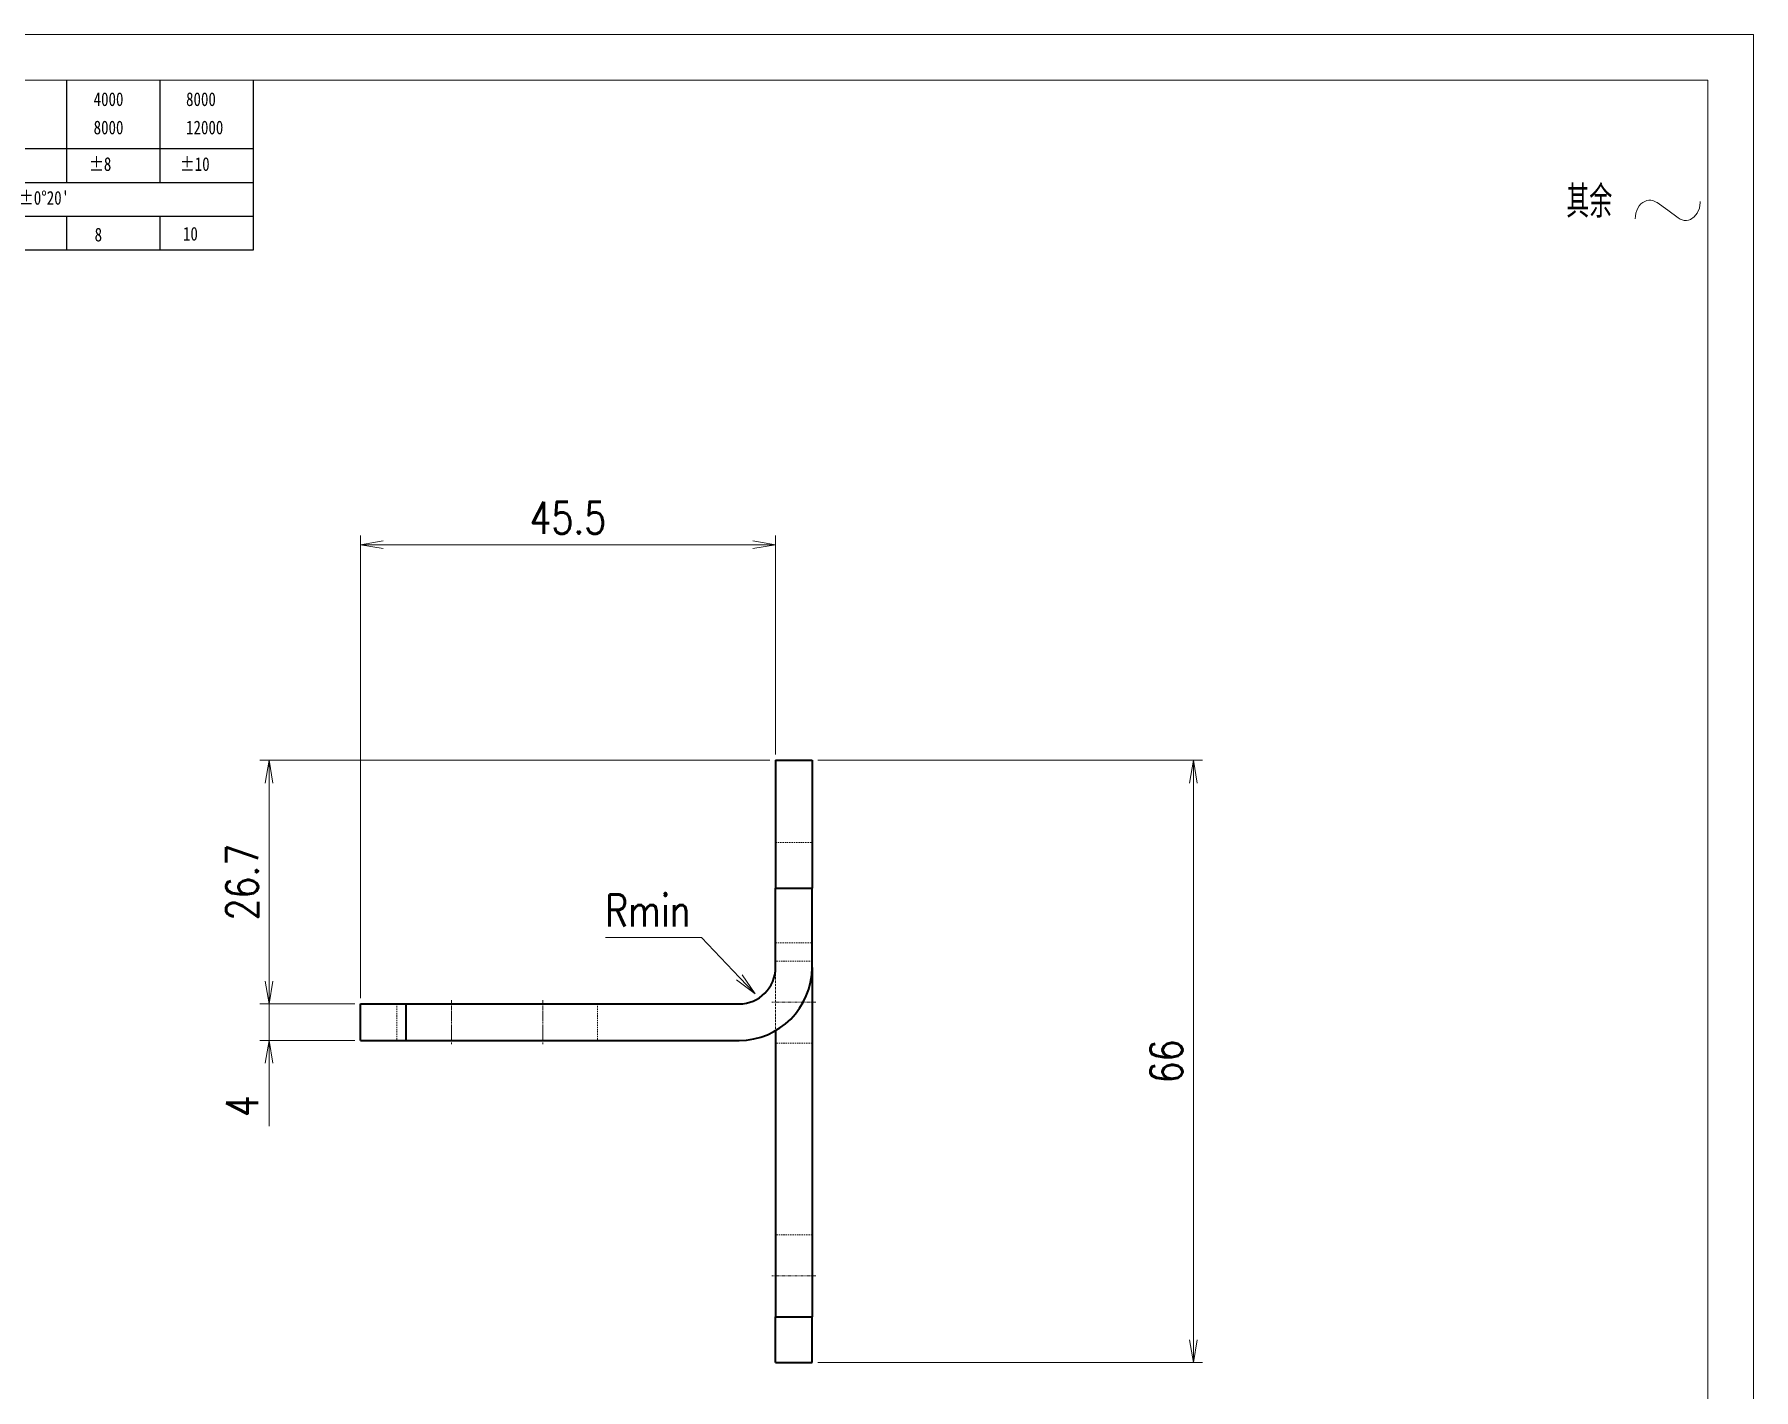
# Model space of a CAD drawing. Header units: millimetres. Extents: x 53130 to 124945, y -23470 to -1811.
# Drawn here: x 56417.7 to 56606.2, y -2377.6 to -2229.1 of the extents above; entities that cross this region are included whole.
import ezdxf

# ---------------------------------------------------------------- set-up
doc = ezdxf.new("R2010")
doc.units = ezdxf.units.MM
doc.header["$LTSCALE"] = 0.5
for name, pattern in [('AM_ISO02W050x2', [3.75, 3, -0.75]), ('AM_ISO08W050x2', [9, 6, -0.75, 1.5, -0.75]), ('DOT2', [0.125, 0, -0.125])]:
    doc.linetypes.add(name, pattern=pattern)
for name, color, linetype, lineweight in [('中心线', 2, 'AM_ISO08W050x2', 18), ('图框', 7, 'Continuous', 18), ('标注线', 3, 'Continuous', 18), ('粗实线', 7, 'Continuous', 35), ('虚线', 1, 'AM_ISO02W050x2', 18)]:
    doc.layers.add(name, color=color, linetype=linetype, lineweight=lineweight)
doc.layers.add('图\\M+19E79\\M+195B6\\M+18E9A', color=7, linetype='Continuous')
doc.layers.add('打印', color=7, linetype='Continuous', lineweight=15, plot=False)
doc.layers.add('打印-禁用', color=7, linetype='Continuous', lineweight=15, plot=False)
doc.styles.add('DIM', font='romans.shx', dxfattribs={"width": 0.8, "bigfont": 'bigfont.shx'})
doc.styles.add('国标', font='simfang.ttf', dxfattribs={"width": 0.8})
doc.styles.add('机械长仿宋', font='gbenor.shx', dxfattribs={"height": 1, "bigfont": 'gbcbig.shx'})
doc.dimstyles.new('XR 1-1$0', dxfattribs={"dimtxt": 3.5, "dimasz": 2.5, "dimexe": 1, "dimexo": 0.625, "dimgap": 1.2, "dimtad": 1, "dimzin": 9, "dimdsep": 46, "dimtxsty": 'DIM', "dimblk": 'OPEN', "dimcen": 0, "dimclrd": 8, "dimclre": 8, "dimclrt": 2, "dimazin": 2, "dimtfac": 0.5, "dimtmove": 0, "dimatfit": 3, "dimldrblk": 'OPEN', "dimfxl": 0, "dimtolj": 2, "dimlwd": 18, "dimlwe": 18, "dimarcsym": 0})
doc.dimstyles.new('XR 1-1$4', dxfattribs={"dimtxt": 3.5, "dimasz": 2.5, "dimexe": 1, "dimexo": 0.625, "dimgap": 1.2, "dimtad": 1, "dimtoh": 1, "dimdsep": 46, "dimtxsty": 'DIM', "dimblk": 'OPEN', "dimcen": 0, "dimclrd": 8, "dimclre": 8, "dimclrt": 2, "dimazin": 2, "dimtfac": 0.5, "dimtofl": 0, "dimtmove": 0, "dimatfit": 3, "dimldrblk": 'OPEN', "dimfxl": 0, "dimtolj": 2, "dimlwd": 18, "dimlwe": 18, "dimarcsym": 0})

# ---------------------------------------------------------------- blocks, each defined once
blk = doc.blocks.new('GZDEH零件A3图框V01版')
at = {"layer": '图\\M+19E79\\M+195B6\\M+18E9A', "color": 9}
for p, q in [((3092.64, -1561.98), (3092.64, -1554.46)), ((3102.86, -1561.98), (3102.86, -1554.46)), ((3113.09, -1573.08), (3113.09, -1554.46)), ((2996.09, -1561.98), (3113.09, -1561.98)), ((3092.64, -1565.68), (3092.64, -1561.98)), ((3102.86, -1565.68), (3102.86, -1561.98)), ((2996.09, -1565.68), (3113.09, -1565.68)), ((2996.09, -1569.38), (3113.09, -1569.38)), ((3092.64, -1573.08), (3092.64, -1569.38)), ((3102.86, -1573.08), (3102.86, -1569.38)), ((2990.09, -1573.08), (3113.09, -1573.08))]:
    blk.add_line(p, q, dxfattribs=at)
at = {"layer": '图框', "linetype": 'Continuous'}
for p, q in [((3272.49, -1554.46), (2882.49, -1554.46)), ((3272.49, -1832.96), (3272.49, -1554.46))]:
    blk.add_line(p, q, dxfattribs=at)
at = {"layer": '打印-禁用', "linetype": 'Continuous'}
for p, q in [((3277.49, -1549.46), (2857.49, -1549.46)), ((3277.49, -1846.46), (3277.49, -1549.46))]:
    blk.add_line(p, q, dxfattribs=at)
at = {"layer": '图\\M+19E79\\M+195B6\\M+18E9A', "color": 9, "style": '国标', "width": 0.8}
for s, p in [('4000', (3095.57, -1557.31)), ('8000', (3105.7, -1557.31)), ('8000', (3095.57, -1560.41)), ('12000', (3105.7, -1560.41)), ('±8', (3095.06, -1564.42)), ('±10', (3105.02, -1564.42)), ("±0%%D20'", (3087.38, -1568.12)), ('8', (3095.68, -1572.15)), ('10', (3105.36, -1572.06))]:
    blk.add_text(s, height=1.5, dxfattribs=at).set_placement(p)
blk = doc.blocks.new('DEH A3')
at = {"layer": '图框'}
blk.add_blockref('GZDEH零件A3图框V01版', (-2857.49, 1846.46), dxfattribs=at)
blk = doc.blocks.new('其余不去材料')
at = {"layer": '标注线', "color": 2, "lineweight": 13}
for points in [[(0, 0.17), (0.01, 0.48), (0.07, 0.79), (0.16, 1.09), (0.28, 1.36), (0.44, 1.6), (0.62, 1.8), (0.82, 1.97), (1.04, 2.09), (1.26, 2.17), (1.49, 2.21), (1.72, 2.21), (1.94, 2.17), (2.37, 1.97), (2.41, 1.95)], [(2.41, 1.95), (3.55, 1.11), (4.7, 0.27)], [(4.7, 0.27), (4.91, 0.14), (5.14, 0.05), (5.37, 0), (5.6, 0), (5.82, 0.04), (6.04, 0.11), (6.45, 0.38), (6.79, 0.8), (7.02, 1.34), (7.11, 1.95), (7.11, 2.09)]]:
    blk.add_lwpolyline(points, dxfattribs=at)
at = {"layer": '标注线', "color": 7, "linetype": 'DOT2', "style": '机械长仿宋'}
blk.add_text('其余', height=3.5, dxfattribs=at).set_placement((-7.56, 0.3))
blk = doc.blocks.new('_Open')
at = {"color": 0, "linetype": 'ByBlock', "lineweight": -2}
for p, q in [((-1, 0.167), (0, 0)), ((-1, -0.167), (0, 0)), ((0, 0), (-1, 0))]:
    blk.add_line(p, q, dxfattribs=at)
blk = doc.blocks.new('*D172')
at = {"layer": 'Defpoints', "color": 0, "transparency": 16777216}
for p in [(56453.47, -2335.36), (56443.47, -2339.36), (56453.47, -2339.36)]:
    blk.add_point(p, dxfattribs=at)
at = {"layer": '标注线', "color": 8, "lineweight": 18, "transparency": 16777216}
for p, q in [((56443.47, -2332.86), (56443.47, -2330.36)), ((56452.85, -2335.36), (56442.47, -2335.36)), ((56443.47, -2335.36), (56443.47, -2339.36)), ((56452.85, -2339.36), (56442.47, -2339.36)), ((56443.47, -2341.86), (56443.47, -2348.76))]:
    blk.add_line(p, q, dxfattribs=at)
at = {"layer": '标注线', "color": 8, "lineweight": 18, "transparency": 16777216, "xscale": 2.5, "yscale": 2.5, "zscale": 2.5}
for p, rotation in [((56443.47, -2335.36), 270), ((56443.47, -2339.36), 90)]:
    blk.add_blockref('_Open', p, dxfattribs=dict(at, rotation=rotation))
at = {"layer": '标注线', "color": 2, "transparency": 16777216, "insert": (56440.52, -2346.56), "char_height": 3.5, "attachment_point": 5, "rotation": 90, "style": 'DIM'}
blk.add_mtext('\\A2;4', dxfattribs=at)
blk = doc.blocks.new('*D173')
at = {"layer": 'Defpoints', "color": 0, "transparency": 16777216}
for p in [(56443.47, -2308.66), (56498.97, -2308.66), (56453.47, -2335.36)]:
    blk.add_point(p, dxfattribs=at)
at = {"layer": '标注线', "color": 8, "lineweight": 18, "transparency": 16777216}
for p, q in [((56498.35, -2308.66), (56442.47, -2308.66)), ((56443.47, -2332.86), (56443.47, -2311.16)), ((56452.85, -2335.36), (56442.47, -2335.36))]:
    blk.add_line(p, q, dxfattribs=at)
at = {"layer": '标注线', "color": 8, "lineweight": 18, "transparency": 16777216, "xscale": 2.5, "yscale": 2.5, "zscale": 2.5}
for p, rotation in [((56443.47, -2308.66), 90), ((56443.47, -2335.36), 270)]:
    blk.add_blockref('_Open', p, dxfattribs=dict(at, rotation=rotation))
at = {"layer": '标注线', "color": 2, "transparency": 16777216, "insert": (56440.52, -2322.01), "char_height": 3.5, "attachment_point": 5, "rotation": 90, "style": 'DIM'}
blk.add_mtext('\\A2;26.7', dxfattribs=at)
blk = doc.blocks.new('*D174')
at = {"layer": 'Defpoints', "color": 0, "transparency": 16777216}
for p in [(56498.97, -2285.03), (56498.97, -2308.66), (56453.47, -2335.36)]:
    blk.add_point(p, dxfattribs=at)
at = {"layer": '标注线', "color": 8, "lineweight": 18, "transparency": 16777216}
for p, q in [((56453.47, -2334.73), (56453.47, -2284.03)), ((56455.97, -2285.03), (56496.47, -2285.03)), ((56498.97, -2308.03), (56498.97, -2284.03))]:
    blk.add_line(p, q, dxfattribs=at)
at = {"layer": '标注线', "color": 8, "lineweight": 18, "transparency": 16777216, "xscale": 2.5, "yscale": 2.5, "zscale": 2.5, "rotation": 180}
blk.add_blockref('_Open', (56453.47, -2285.03), dxfattribs=at)
at = {"layer": '标注线', "color": 8, "lineweight": 18, "transparency": 16777216, "xscale": 2.5, "yscale": 2.5, "zscale": 2.5}
blk.add_blockref('_Open', (56498.97, -2285.03), dxfattribs=at)
at = {"layer": '标注线', "color": 2, "transparency": 16777216, "insert": (56476.22, -2282.08), "char_height": 3.5, "attachment_point": 5, "style": 'DIM'}
blk.add_mtext('\\A2;45.5', dxfattribs=at)
blk = doc.blocks.new('*D175')
at = {"layer": 'Defpoints', "color": 0, "transparency": 16777216}
for p in [(56502.97, -2308.66), (56544.76, -2308.66), (56502.97, -2374.66)]:
    blk.add_point(p, dxfattribs=at)
at = {"layer": '标注线', "color": 8, "lineweight": 18, "transparency": 16777216}
for p, q in [((56503.6, -2308.66), (56545.76, -2308.66)), ((56544.76, -2372.16), (56544.76, -2311.16)), ((56503.6, -2374.66), (56545.76, -2374.66))]:
    blk.add_line(p, q, dxfattribs=at)
at = {"layer": '标注线', "color": 8, "lineweight": 18, "transparency": 16777216, "xscale": 2.5, "yscale": 2.5, "zscale": 2.5}
for p, rotation in [((56544.76, -2308.66), 90), ((56544.76, -2374.66), 270)]:
    blk.add_blockref('_Open', p, dxfattribs=dict(at, rotation=rotation))
at = {"layer": '标注线', "color": 2, "transparency": 16777216, "insert": (56541.81, -2341.66), "char_height": 3.5, "attachment_point": 5, "rotation": 90, "style": 'DIM'}
blk.add_mtext('\\A2;66', dxfattribs=at)
blk = doc.blocks.new('*D176')
at = {"layer": 'Defpoints', "color": 0, "transparency": 16777216}
for p in [(56493.97, -2331.36), (56496.73, -2334.26)]:
    blk.add_point(p, dxfattribs=at)
at = {"layer": '标注线', "color": 8, "lineweight": 18, "transparency": 16777216}
for p, q in [((56480.32, -2328.07), (56490.85, -2328.07)), ((56490.85, -2328.07), (56495.01, -2332.45))]:
    blk.add_line(p, q, dxfattribs=at)
at = {"layer": '标注线', "color": 8, "lineweight": 18, "transparency": 16777216, "xscale": 2.5, "yscale": 2.5, "zscale": 2.5, "rotation": 313.5579171370287}
blk.add_blockref('_Open', (56496.73, -2334.26), dxfattribs=at)
at = {"layer": '标注线', "color": 2, "transparency": 16777216, "insert": (56484.98, -2325.12), "char_height": 3.5, "attachment_point": 5, "style": 'DIM'}
blk.add_mtext('\\A2;\\A2;Rmin', dxfattribs=at)

msp = doc.modelspace()

# ---------------------------------------------------------------- linework, layer by layer
at = {"layer": '中心线', "ltscale": 0.120015}
for p, q in [((56463.474, -2334.959), (56463.474, -2339.76)), ((56473.474, -2334.959), (56473.474, -2339.76))]:
    msp.add_line(p, q, dxfattribs=at)
at = {"layer": '中心线', "ltscale": 0.120007}
for p, q in [((56503.374, -2335.159), (56498.574, -2335.159)), ((56503.374, -2365.159), (56498.574, -2365.159))]:
    msp.add_line(p, q, dxfattribs=at)
at = {"layer": '打印'}
msp.add_lwpolyline([(56186.161, -2229.107), (56606.161, -2229.107), (56606.161, -2526.107), (56186.161, -2526.107)], close=True, dxfattribs=at)
at = {"layer": '粗实线', "ltscale": 0.35}
for p, q in [((56498.974, -2308.659), (56498.974, -2322.659)), ((56502.974, -2308.659), (56502.974, -2322.659))]:
    msp.add_line(p, q, dxfattribs=at)
at = {"layer": '粗实线', "ltscale": 0.1}
for p, q in [((56498.974, -2308.659), (56502.974, -2308.659)), ((56498.974, -2322.659), (56502.974, -2322.659)), ((56453.474, -2339.359), (56453.474, -2335.359)), ((56458.474, -2339.359), (56458.474, -2335.359)), ((56498.974, -2369.659), (56502.974, -2369.659)), ((56498.974, -2374.659), (56502.974, -2374.659))]:
    msp.add_line(p, q, dxfattribs=at)
at = {"layer": '粗实线', "ltscale": 0.2175}
for p, q in [((56498.974, -2331.359), (56498.974, -2322.659)), ((56502.974, -2331.359), (56502.974, -2322.659))]:
    msp.add_line(p, q, dxfattribs=at)
at = {"layer": '粗实线'}
for p, q in [((56502.974, -2331.359), (56502.974, -2369.659)), ((56458.474, -2335.359), (56494.974, -2335.359)), ((56458.474, -2339.359), (56494.974, -2339.359)), ((56498.974, -2338.288), (56498.974, -2369.659))]:
    msp.add_line(p, q, dxfattribs=at)
at = {"layer": '粗实线', "ltscale": 0.125}
for p, q in [((56453.474, -2335.359), (56458.474, -2335.359)), ((56453.474, -2339.359), (56458.474, -2339.359)), ((56498.974, -2374.659), (56498.974, -2369.659)), ((56502.974, -2374.659), (56502.974, -2369.659))]:
    msp.add_line(p, q, dxfattribs=at)
at = {"layer": '粗实线'}
for radius in [4, 8]:
    msp.add_arc((56494.974, -2331.359), radius, 270, 0, dxfattribs=at)
at = {"layer": '虚线', "ltscale": 0.1}
for p, q in [((56498.974, -2317.659), (56502.974, -2317.659)), ((56498.974, -2328.659), (56502.974, -2328.659)), ((56502.974, -2330.659), (56498.974, -2330.659)), ((56457.474, -2335.359), (56457.474, -2339.359)), ((56458.474, -2339.359), (56458.474, -2335.359)), ((56463.474, -2335.359), (56463.474, -2339.359)), ((56463.474, -2335.359), (56463.474, -2339.359)), ((56473.474, -2335.359), (56473.474, -2339.359)), ((56473.474, -2335.359), (56473.474, -2339.359)), ((56479.474, -2335.359), (56479.474, -2339.359)), ((56502.974, -2339.659), (56498.974, -2339.659)), ((56502.974, -2360.659), (56498.974, -2360.659)), ((56498.974, -2369.659), (56502.974, -2369.659)), ((56502.974, -2369.659), (56498.974, -2369.659))]:
    msp.add_line(p, q, dxfattribs=at)
at = {"layer": '虚线', "ltscale": 0.173206}
msp.add_line((56498.974, -2331.359), (56498.974, -2338.288), dxfattribs=at)

# ---------------------------------------------------------------- block references
at = {"layer": '图框'}
msp.add_blockref('DEH A3', (56186.161, -2526.107), dxfattribs=at)
at = {"layer": '标注线'}
msp.add_blockref('其余不去材料', (56593.192, -2249.495), dxfattribs=at)

# ---------------------------------------------------------------- dimensions: what is measured, and where the dimension line sits
at = {"layer": '标注线', "color": 7}
dim = msp.add_linear_dim(base=(56498.974, -2285.031), p1=(56453.474, -2335.359), p2=(56498.974, -2308.659), dimstyle='XR 1-1$0', dxfattribs=at)
dim.commit()
dim.dimension.update_dxf_attribs({"geometry": '*D174', "text_midpoint": (56476.224, -2282.081)})
for base, p1, p2, picture, middle in [((56443.472, -2308.659), (56453.474, -2335.359), (56498.974, -2308.659), '*D173', (56440.522, -2322.009)), ((56544.756, -2308.659), (56502.974, -2374.659), (56502.974, -2308.659), '*D175', (56541.806, -2341.659)), ((56443.472, -2339.359), (56453.474, -2335.359), (56453.474, -2339.359), '*D172', (56440.522, -2346.559))]:
    dim = msp.add_linear_dim(base=base, p1=p1, p2=p2, angle=90, dimstyle='XR 1-1$0', dxfattribs=at)
    dim.commit()
    dim.dimension.update_dxf_attribs({"geometry": picture, "text_midpoint": middle})
dim = msp.add_radius_dim(center=(56493.974, -2331.359), mpoint=(56496.73, -2334.258), text='\\A2;Rmin', dimstyle='XR 1-1$4', override={"dimtxsty": 'DIM'}, dxfattribs=at)
dim.commit()
dim.dimension.update_dxf_attribs({"geometry": '*D176', "text_midpoint": (56484.984, -2328.074), "dimtype": 164})

doc.saveas('drawing.dxf')
